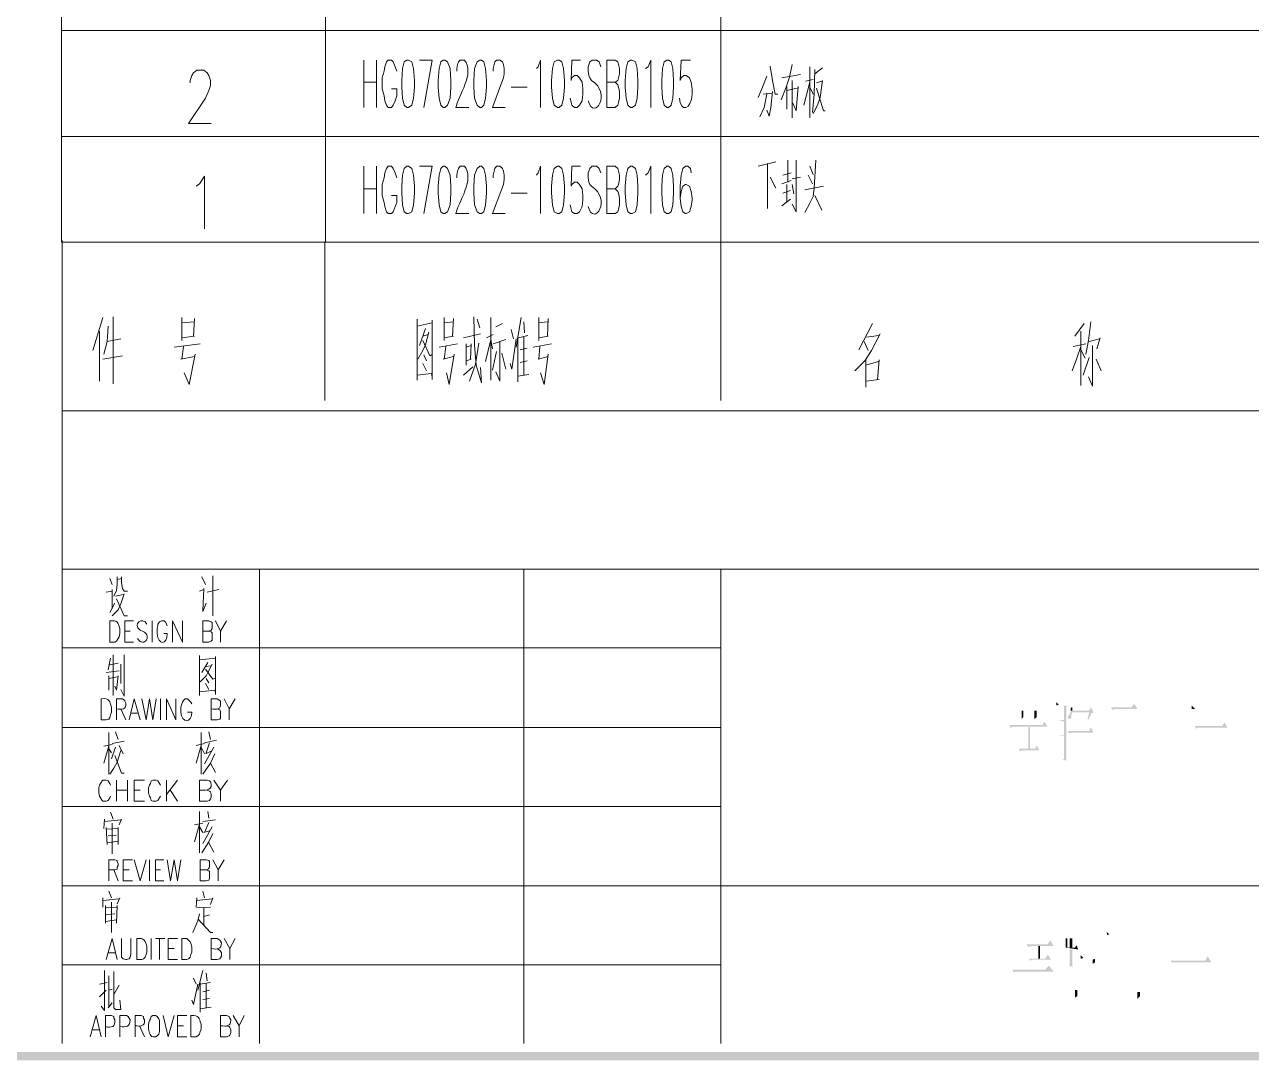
# Model space of a CAD drawing. Header units: millimetres. Extents: x 0 to 1648, y 27 to 2331.
# Drawn here: x 1132.5 to 1393.3, y 27.2 to 247.4 of the extents above; entities that cross this region are included whole.
import ezdxf

# ---------------------------------------------------------------- set-up
doc = ezdxf.new("R2010")
doc.units = ezdxf.units.MM
doc.layers.add('1', color=7, linetype='Continuous')

msp = doc.modelspace()

# ---------------------------------------------------------------- hatches: boundary and pattern name
h = msp.add_hatch(color=0)
h.dxf.hatch_style = 2
h.paths.add_polyline_path([(1351.8, 103.371732), (1351.8, 102.651732), (1352.34, 102.831732)])
h = msp.add_hatch(color=0)
h.dxf.hatch_style = 2
h.paths.add_polyline_path([(1354.32, 102.651732), (1353.42, 102.651732), (1353.42, 99.591732), (1352.34, 99.591732), (1353.42, 99.231732), (1353.42, 96.351732), (1352.34, 96.351732), (1351.8, 96.351732), (1353.42, 96.171732), (1353.42, 91.491732), (1353.42, 91.311732), (1353.24, 91.131732), (1353.06, 91.131732), (1353.96, 90.951732), (1353.96, 102.291732)])
h = msp.add_hatch(color=0)
h.dxf.hatch_style = 2
h.paths.add_polyline_path([(1359.18, 102.291732), (1358.82, 101.571732), (1354.86, 101.571732), (1358.82, 101.211732), (1358.46, 99.771732), (1358.64, 99.591732), (1358.82, 99.951732), (1358.82, 100.131732), (1359.18, 100.671732), (1359.18, 100.851732), (1359.36, 101.031732), (1359.72, 101.211732)])
h = msp.add_hatch(color=0)
h.dxf.hatch_style = 2
h.paths.add_polyline_path([(1355.22, 102.291732), (1355.04, 102.291732), (1354.86, 101.931732), (1354.86, 101.571732), (1355.22, 101.571732)])
h = msp.add_hatch(color=0)
h.dxf.hatch_style = 2
h.paths.add_polyline_path([(1368.36, 103.011732), (1367.82, 102.291732), (1363.5, 102.291732), (1363.68, 101.751732), (1363.86, 101.751732), (1364.04, 101.931732), (1369.08, 101.931732)])
h = msp.add_hatch(color=0)
h.dxf.hatch_style = 2
h.paths.add_polyline_path([(1380.6, 102.651732), (1380.6, 101.931732), (1381.32, 101.931732)])
h = msp.add_hatch(color=0)
h.dxf.hatch_style = 2
h.paths.add_polyline_path([(1349.28, 99.231732), (1348.92, 98.511732), (1341.9, 98.511732), (1342.08, 97.971732), (1342.26, 97.971732), (1342.44, 98.151732), (1342.62, 98.151732), (1350, 98.151732)])
h = msp.add_hatch(color=0)
h.dxf.hatch_style = 2
h.paths.add_polyline_path([(1344.78, 101.571732), (1344.42, 101.571732), (1344.42, 99.771732), (1344.78, 100.131732)])
h = msp.add_hatch(color=0)
h.dxf.hatch_style = 2
h.paths.add_polyline_path([(1347.66, 101.571732), (1347.12, 101.571732), (1347.12, 99.771732), (1347.66, 100.131732)])
h = msp.add_hatch(color=0)
h.dxf.hatch_style = 2
h.paths.add_polyline_path([(1354.86, 101.571732), (1354.86, 101.211732), (1354.68, 101.031732), (1354.68, 100.851732), (1354.5, 100.671732), (1354.32, 100.311732), (1354.32, 100.131732), (1354.32, 99.951732), (1354.5, 99.771732), (1354.68, 99.771732), (1354.86, 99.771732), (1354.86, 99.951732), (1355.04, 99.951732), (1355.04, 100.131732), (1355.04, 100.491732), (1355.04, 100.851732), (1355.22, 101.211732), (1358.82, 101.211732)])
h = msp.add_hatch(color=0)
h.dxf.hatch_style = 2
h.paths.add_polyline_path([(1346.22, 98.151732), (1345.86, 97.971732), (1345.86, 93.471732), (1346.22, 93.471732)])
h = msp.add_hatch(color=0)
h.dxf.hatch_style = 2
h.paths.add_polyline_path([(1359.18, 97.971732), (1358.82, 97.251732), (1354.32, 97.251732), (1354.5, 96.711732), (1354.86, 96.891732), (1359.72, 96.891732)])
h = msp.add_hatch(color=0)
h.dxf.hatch_style = 2
h.paths.add_polyline_path([(1387.62, 99.051732), (1387.08, 98.331732), (1381.32, 98.331732), (1381.5, 97.791732), (1381.68, 97.791732), (1382.04, 97.971732), (1388.16, 97.971732)])
h = msp.add_hatch(color=0)
h.dxf.hatch_style = 2
h.paths.add_polyline_path([(1347.66, 94.191732), (1347.3, 93.471732), (1343.88, 93.471732), (1344.06, 92.931732), (1344.6, 93.111732), (1348.2, 93.111732)])
h = msp.add_hatch(color=0)
h.dxf.hatch_style = 2
h.paths.add_polyline_path([(1350.54, 52.791732), (1350, 51.891732), (1345.5, 51.891732), (1345.86, 51.351732), (1346.4, 51.531732), (1351.26, 51.531732)])
h = msp.add_hatch(color=0)
h.dxf.hatch_style = 2
h.paths.add_polyline_path([(1354.14, 53.151732), (1353.78, 53.151732), (1353.78, 51.171732), (1353.06, 51.171732), (1354.14, 51.171732)])
h = msp.add_hatch(color=0)
h.dxf.hatch_style = 2
h.paths.add_polyline_path([(1354.68, 51.171732), (1355.22, 51.171732), (1355.22, 53.151732), (1354.68, 53.151732)])
h = msp.add_hatch(color=0)
h.dxf.hatch_style = 2
h.paths.add_polyline_path([(1362.42, 54.591732), (1362.6, 54.231732), (1362.6, 53.871732), (1363.14, 54.051732)])
h = msp.add_hatch(color=0)
h.dxf.hatch_style = 2
h.paths.add_polyline_path([(1350, 49.731732), (1349.46, 48.831732), (1346.04, 48.831732), (1346.22, 48.471732), (1346.4, 48.471732), (1346.76, 48.651732), (1350.72, 48.651732)])
h = msp.add_hatch(color=0)
h.dxf.hatch_style = 2
h.paths.add_polyline_path([(1348.02, 48.831732), (1348.38, 48.831732), (1348.38, 51.531732), (1348.02, 51.531732)])
h = msp.add_hatch(color=0)
h.dxf.hatch_style = 2
h.paths.add_polyline_path([(1356.12, 51.711732), (1355.76, 51.171732), (1354.14, 51.171732), (1356.48, 50.811732)])
h = msp.add_hatch(color=0)
h.dxf.hatch_style = 2
h.paths.add_polyline_path([(1355.22, 50.811732), (1354.68, 50.811732), (1354.68, 47.211732), (1355.4, 47.211732), (1355.22, 47.391732), (1355.22, 47.571732), (1355.22, 47.931732)])
h = msp.add_hatch(color=0)
h.dxf.hatch_style = 2
h.paths.add_polyline_path([(1350.18, 47.391732), (1349.46, 46.491732), (1342.44, 46.491732), (1342.8, 45.951732), (1342.98, 45.951732), (1343.16, 46.131732), (1343.34, 46.131732), (1343.52, 46.131732), (1351.26, 46.131732)])
h = msp.add_hatch(color=0)
h.dxf.hatch_style = 2
h.paths.add_polyline_path([(1357.02, 49.551732), (1357.02, 49.191732), (1357.02, 49.011732), (1357.02, 48.831732), (1357.56, 49.011732)])
h = msp.add_hatch(color=0)
h.dxf.hatch_style = 2
h.paths.add_polyline_path([(1360.08, 48.831732), (1359.54, 48.651732), (1359.54, 47.751732), (1360.08, 48.111732), (1360.08, 48.471732)])
h = msp.add_hatch(color=0)
h.dxf.hatch_style = 2
h.paths.add_polyline_path([(1384.02, 49.371732), (1383.48, 48.471732), (1376.1, 48.471732), (1376.46, 47.931732), (1376.64, 48.111732), (1377, 48.111732), (1384.74, 48.111732)])
h = msp.add_hatch(color=0)
h.dxf.hatch_style = 2
h.paths.add_polyline_path([(1356.3, 42.171732), (1355.76, 42.171732), (1355.76, 40.551732), (1356.3, 40.911732), (1356.3, 41.091732), (1356.3, 41.991732)])
h = msp.add_hatch(color=0)
h.dxf.hatch_style = 2
h.paths.add_polyline_path([(1369.62, 41.811732), (1369.08, 41.811732), (1369.08, 40.371732), (1369.62, 40.911732), (1369.62, 41.271732), (1369.62, 41.451732)])
h = msp.add_hatch(color=0)
h.dxf.hatch_style = 2
h.paths.add_polyline_path([(1647.54, 27.231732), (1645.56, 29.031732), (77.94, 27.231732)])
h = msp.add_hatch(color=0)
h.dxf.hatch_style = 2
h.paths.add_polyline_path([(1645.56, 29.031732), (77.94, 27.231732), (79.92, 29.031732)])

# ---------------------------------------------------------------- linework, layer by layer
at = {"layer": '1', "color": 0, "lineweight": 5}
for points in [[(1645.2, 268.431732), (1140.3, 268.431732), (1140.3, 246.111732)], [(1196.46, 268.431732), (1196.46, 246.111732)], [(1280.52, 268.431732), (1280.52, 246.111732)], [(1645.2, 246.111732), (1140.3, 246.111732), (1140.3, 223.611732)], [(1196.46, 246.111732), (1196.46, 223.611732)], [(1280.52, 246.111732), (1280.52, 223.611732)], [(1167.66, 234.951732), (1167.66, 235.491732), (1168.02, 236.571732), (1168.38, 237.111732), (1169.1, 237.651732), (1170.54, 237.651732), (1171.26, 237.111732), (1171.62, 236.571732), (1171.98, 235.491732), (1171.98, 234.411732), (1171.62, 233.331732), (1170.9, 231.711732), (1167.3, 226.311732), (1172.16, 226.311732)], [(1204.56, 239.811732), (1204.56, 229.731732)], [(1207.26, 239.811732), (1207.26, 229.731732)], [(1211.58, 237.471732), (1211.22, 238.371732), (1210.86, 239.451732), (1210.5, 239.811732), (1209.78, 239.811732), (1209.42, 239.451732), (1209.06, 238.371732), (1208.88, 237.471732), (1208.52, 236.031732), (1208.52, 233.691732), (1208.88, 232.251732), (1209.06, 231.171732), (1209.42, 230.271732), (1209.78, 229.731732), (1210.5, 229.731732), (1210.86, 230.271732), (1211.22, 231.171732), (1211.58, 232.251732), (1211.58, 233.691732), (1210.5, 233.691732)], [(1213.74, 239.811732), (1213.2, 239.451732), (1212.84, 238.011732), (1212.66, 235.491732), (1212.66, 234.051732), (1212.84, 231.711732), (1213.2, 230.271732), (1213.74, 229.731732), (1214.1, 229.731732), (1214.82, 230.271732), (1215.18, 231.711732), (1215.36, 234.051732), (1215.36, 235.491732), (1215.18, 238.011732), (1214.82, 239.451732), (1214.1, 239.811732), (1213.74, 239.811732)], [(1217.34, 229.731732), (1219.14, 239.811732), (1216.44, 239.811732)], [(1221.48, 239.811732), (1220.94, 239.451732), (1220.58, 238.011732), (1220.4, 235.491732), (1220.4, 234.051732), (1220.58, 231.711732), (1220.94, 230.271732), (1221.48, 229.731732), (1221.84, 229.731732), (1222.38, 230.271732), (1222.92, 231.711732), (1223.1, 234.051732), (1223.1, 235.491732), (1222.92, 238.011732), (1222.38, 239.451732), (1221.84, 239.811732), (1221.48, 239.811732)], [(1229.22, 239.811732), (1228.68, 239.451732), (1228.14, 238.011732), (1227.96, 235.491732), (1227.96, 234.051732), (1228.14, 231.711732), (1228.68, 230.271732), (1229.22, 229.731732), (1229.58, 229.731732), (1230.12, 230.271732), (1230.48, 231.711732), (1230.66, 234.051732), (1230.66, 235.491732), (1230.48, 238.011732), (1230.12, 239.451732), (1229.58, 239.811732), (1229.22, 239.811732)], [(1232.1, 237.471732), (1232.1, 238.011732), (1232.28, 238.911732), (1232.46, 239.451732), (1232.82, 239.811732), (1233.54, 239.811732), (1234.08, 239.451732), (1234.26, 238.911732), (1234.44, 238.011732), (1234.44, 236.931732), (1234.26, 236.031732), (1233.72, 234.591732), (1231.92, 229.731732), (1234.62, 229.731732)], [(1241.28, 238.011732), (1241.64, 238.371732), (1242.18, 239.811732), (1242.18, 229.731732)], [(1245.78, 239.811732), (1245.06, 239.451732), (1244.7, 238.011732), (1244.52, 235.491732), (1244.52, 234.051732), (1244.7, 231.711732), (1245.06, 230.271732), (1245.78, 229.731732), (1246.14, 229.731732), (1246.68, 230.271732), (1247.04, 231.711732), (1247.22, 234.051732), (1247.22, 235.491732), (1247.04, 238.011732), (1246.68, 239.451732), (1246.14, 239.811732), (1245.78, 239.811732)], [(1250.64, 239.811732), (1248.84, 239.811732), (1248.66, 235.491732), (1248.84, 236.031732), (1249.38, 236.571732), (1249.92, 236.571732), (1250.46, 236.031732), (1251, 235.131732), (1251.18, 233.691732), (1251.18, 232.611732), (1251, 231.171732), (1250.46, 230.271732), (1249.92, 229.731732), (1249.38, 229.731732), (1248.84, 230.271732), (1248.66, 230.811732), (1248.48, 231.711732)], [(1256.22, 229.731732), (1256.22, 239.811732), (1258.02, 239.811732), (1258.56, 239.451732), (1258.74, 238.911732), (1258.92, 238.011732), (1258.92, 236.931732), (1258.74, 236.031732), (1258.56, 235.491732), (1258.02, 235.131732), (1256.22, 235.131732)], [(1261.26, 239.811732), (1260.72, 239.451732), (1260.36, 238.011732), (1260.18, 235.491732), (1260.18, 234.051732), (1260.36, 231.711732), (1260.72, 230.271732), (1261.26, 229.731732), (1261.62, 229.731732), (1262.34, 230.271732), (1262.7, 231.711732), (1262.88, 234.051732), (1262.88, 235.491732), (1262.7, 238.011732), (1262.34, 239.451732), (1261.62, 239.811732), (1261.26, 239.811732)], [(1264.5, 238.011732), (1265.04, 238.371732), (1265.58, 239.811732), (1265.58, 229.731732)], [(1269, 239.811732), (1268.46, 239.451732), (1268.1, 238.011732), (1267.92, 235.491732), (1267.92, 234.051732), (1268.1, 231.711732), (1268.46, 230.271732), (1269, 229.731732), (1269.36, 229.731732), (1269.9, 230.271732), (1270.26, 231.711732), (1270.44, 234.051732), (1270.44, 235.491732), (1270.26, 238.011732), (1269.9, 239.451732), (1269.36, 239.811732), (1269, 239.811732)], [(1290.96, 238.551732), (1291.5, 235.491732)], [(1295.64, 238.911732), (1295.1, 236.211732), (1294.38, 234.051732), (1293.3, 231.351732)], [(1299.42, 238.371732), (1299.42, 227.571732)], [(1300.5, 237.831732), (1300.32, 232.611732), (1299.96, 228.651732)], [(1300.5, 236.931732), (1302.12, 238.191732)], [(1204.56, 235.131732), (1207.26, 235.131732)], [(1258.02, 235.131732), (1258.56, 234.591732), (1258.74, 234.051732), (1258.92, 233.151732), (1258.92, 231.711732), (1258.74, 230.811732), (1258.56, 230.271732), (1258.02, 229.731732), (1256.22, 229.731732)], [(1290.24, 236.391732), (1289.34, 234.051732), (1288.44, 231.891732)], [(1291.5, 235.491732), (1292.04, 232.611732), (1292.58, 232.611732)], [(1293.48, 236.031732), (1297.44, 236.751732)], [(1295.64, 235.491732), (1295.64, 227.571732)], [(1299.42, 235.131732), (1298.16, 230.271732)], [(1300.14, 235.671732), (1298.52, 235.311732)], [(1302.12, 235.491732), (1301.58, 231.891732), (1301.04, 230.271732), (1300.14, 228.471732)], [(1300.86, 234.951732), (1301.94, 235.311732)], [(1235.88, 234.051732), (1239.3, 234.051732)], [(1290.24, 232.611732), (1289.7, 229.731732), (1288.8, 227.751732)], [(1289.52, 232.611732), (1291.5, 232.791732)], [(1291.5, 233.151732), (1291.14, 229.731732)], [(1294.56, 234.231732), (1294.56, 229.371732)], [(1294.56, 233.331732), (1296.72, 233.871732)], [(1296.9, 234.231732), (1296.54, 229.011732), (1295.82, 230.631732)], [(1299.42, 234.051732), (1300.14, 232.611732)], [(1300.86, 233.871732), (1302.3, 229.011732), (1302.66, 229.011732)], [(1291.14, 229.731732), (1290.78, 227.931732), (1290.24, 229.191732)], [(1645.2, 223.611732), (1140.3, 223.611732), (1140.3, 201.111732)], [(1196.46, 223.611732), (1196.46, 201.111732)], [(1280.52, 223.611732), (1280.52, 201.111732)], [(1204.56, 217.311732), (1204.56, 207.231732)], [(1207.26, 217.311732), (1207.26, 207.231732)], [(1211.58, 214.791732), (1211.22, 215.871732), (1210.86, 216.771732), (1210.5, 217.311732), (1209.78, 217.311732), (1209.42, 216.771732), (1209.06, 215.871732), (1208.88, 214.791732), (1208.52, 213.351732), (1208.52, 211.011732), (1208.88, 209.571732), (1209.06, 208.671732), (1209.42, 207.591732), (1209.78, 207.231732), (1210.5, 207.231732), (1210.86, 207.591732), (1211.22, 208.671732), (1211.58, 209.571732), (1211.58, 211.011732), (1210.5, 211.011732)], [(1213.74, 217.311732), (1213.2, 216.771732), (1212.84, 215.331732), (1212.66, 212.991732), (1212.66, 211.551732), (1212.84, 209.031732), (1213.2, 207.591732), (1213.74, 207.231732), (1214.1, 207.231732), (1214.82, 207.591732), (1215.18, 209.031732), (1215.36, 211.551732), (1215.36, 212.991732), (1215.18, 215.331732), (1214.82, 216.771732), (1214.1, 217.311732), (1213.74, 217.311732)], [(1217.34, 207.231732), (1219.14, 217.311732), (1216.44, 217.311732)], [(1221.48, 217.311732), (1220.94, 216.771732), (1220.58, 215.331732), (1220.4, 212.991732), (1220.4, 211.551732), (1220.58, 209.031732), (1220.94, 207.591732), (1221.48, 207.231732), (1221.84, 207.231732), (1222.38, 207.591732), (1222.92, 209.031732), (1223.1, 211.551732), (1223.1, 212.991732), (1222.92, 215.331732), (1222.38, 216.771732), (1221.84, 217.311732), (1221.48, 217.311732)], [(1229.22, 217.311732), (1228.68, 216.771732), (1228.14, 215.331732), (1227.96, 212.991732), (1227.96, 211.551732), (1228.14, 209.031732), (1228.68, 207.591732), (1229.22, 207.231732), (1229.58, 207.231732), (1230.12, 207.591732), (1230.48, 209.031732), (1230.66, 211.551732), (1230.66, 212.991732), (1230.48, 215.331732), (1230.12, 216.771732), (1229.58, 217.311732), (1229.22, 217.311732)], [(1232.1, 214.791732), (1232.1, 215.331732), (1232.28, 216.231732), (1232.46, 216.771732), (1232.82, 217.311732), (1233.54, 217.311732), (1234.08, 216.771732), (1234.26, 216.231732), (1234.44, 215.331732), (1234.44, 214.431732), (1234.26, 213.351732), (1233.72, 211.911732), (1231.92, 207.231732), (1234.62, 207.231732)], [(1241.28, 215.331732), (1241.64, 215.871732), (1242.18, 217.311732), (1242.18, 207.231732)], [(1245.78, 217.311732), (1245.06, 216.771732), (1244.7, 215.331732), (1244.52, 212.991732), (1244.52, 211.551732), (1244.7, 209.031732), (1245.06, 207.591732), (1245.78, 207.231732), (1246.14, 207.231732), (1246.68, 207.591732), (1247.04, 209.031732), (1247.22, 211.551732), (1247.22, 212.991732), (1247.04, 215.331732), (1246.68, 216.771732), (1246.14, 217.311732), (1245.78, 217.311732)], [(1250.64, 217.311732), (1248.84, 217.311732), (1248.66, 212.991732), (1248.84, 213.351732), (1249.38, 213.891732), (1249.92, 213.891732), (1250.46, 213.351732), (1251, 212.451732), (1251.18, 211.011732), (1251.18, 210.111732), (1251, 208.671732), (1250.46, 207.591732), (1249.92, 207.231732), (1249.38, 207.231732), (1248.84, 207.591732), (1248.66, 208.131732), (1248.48, 209.031732)], [(1256.22, 207.231732), (1256.22, 217.311732), (1258.02, 217.311732), (1258.56, 216.771732), (1258.74, 216.231732), (1258.92, 215.331732), (1258.92, 214.431732), (1258.74, 213.351732), (1258.56, 212.991732), (1258.02, 212.451732), (1256.22, 212.451732)], [(1261.26, 217.311732), (1260.72, 216.771732), (1260.36, 215.331732), (1260.18, 212.991732), (1260.18, 211.551732), (1260.36, 209.031732), (1260.72, 207.591732), (1261.26, 207.231732), (1261.62, 207.231732), (1262.34, 207.591732), (1262.7, 209.031732), (1262.88, 211.551732), (1262.88, 212.991732), (1262.7, 215.331732), (1262.34, 216.771732), (1261.62, 217.311732), (1261.26, 217.311732)], [(1264.5, 215.331732), (1265.04, 215.871732), (1265.58, 217.311732), (1265.58, 207.231732)], [(1269, 217.311732), (1268.46, 216.771732), (1268.1, 215.331732), (1267.92, 212.991732), (1267.92, 211.551732), (1268.1, 209.031732), (1268.46, 207.591732), (1269, 207.231732), (1269.36, 207.231732), (1269.9, 207.591732), (1270.26, 209.031732), (1270.44, 211.551732), (1270.44, 212.991732), (1270.26, 215.331732), (1269.9, 216.771732), (1269.36, 217.311732), (1269, 217.311732)], [(1274.22, 215.871732), (1274.04, 216.771732), (1273.5, 217.311732), (1272.96, 217.311732), (1272.42, 216.771732), (1272.06, 215.331732), (1271.88, 212.991732), (1271.88, 210.471732), (1272.06, 208.671732), (1272.42, 207.591732), (1272.96, 207.231732), (1273.14, 207.231732), (1273.86, 207.591732), (1274.22, 208.671732), (1274.4, 210.111732), (1274.4, 210.471732), (1274.22, 211.911732), (1273.86, 212.991732), (1273.14, 213.351732), (1272.96, 213.351732), (1272.42, 212.991732), (1272.06, 211.911732), (1271.88, 210.471732)], [(1288.44, 217.311732), (1292.22, 218.211732)], [(1290.42, 217.851732), (1290.42, 208.311732)], [(1294.74, 218.571732), (1294.74, 213.891732)], [(1295.64, 209.211732), (1296.54, 207.591732), (1296.54, 218.571732)], [(1300.68, 218.571732), (1300.32, 212.631732), (1300.14, 210.831732), (1299.42, 209.391732), (1298.34, 207.411732)], [(1299.42, 217.311732), (1300.14, 215.511732)], [(1168.92, 212.991732), (1169.64, 213.531732), (1170.72, 215.151732), (1170.72, 203.991732)], [(1290.96, 214.971732), (1292.22, 212.631732)], [(1293.48, 213.531732), (1295.46, 214.251732)], [(1295.46, 215.871732), (1293.66, 215.331732)], [(1297.44, 214.971732), (1295.64, 214.611732)], [(1299.96, 213.531732), (1299.06, 215.331732)], [(1204.56, 212.451732), (1207.26, 212.451732)], [(1235.88, 211.551732), (1239.3, 211.551732)], [(1258.02, 212.451732), (1258.56, 211.911732), (1258.74, 211.551732), (1258.92, 210.471732), (1258.92, 209.031732), (1258.74, 208.131732), (1258.56, 207.591732), (1258.02, 207.231732), (1256.22, 207.231732)], [(1295.28, 212.091732), (1293.66, 211.551732)], [(1294.56, 209.751732), (1294.56, 213.351732)], [(1295.64, 213.351732), (1296, 211.371732)], [(1298.34, 212.271732), (1302.3, 212.991732)], [(1293.48, 208.851732), (1295.28, 210.291732)], [(1300.5, 211.011732), (1301.94, 207.951732)], [(1140.3, 201.111732), (1645.2, 201.111732)], [(1140.48, 201.471732), (1140.48, 165.291732)], [(1196.28, 167.451732), (1196.28, 201.111732)], [(1280.52, 167.451732), (1280.52, 201.111732)], [(1151.28, 185.271732), (1151.28, 171.051732)], [(1227.96, 185.271732), (1228.14, 179.151732), (1228.5, 175.011732), (1229.58, 171.231732), (1229.4, 174.471732)], [(1149.12, 185.091732), (1146.96, 178.071732)], [(1150.2, 183.291732), (1150.02, 180.051732), (1149.3, 177.351732)], [(1165.86, 185.091732), (1165.86, 180.231732)], [(1165.86, 184.011732), (1168.56, 184.191732)], [(1168.56, 184.911732), (1168.38, 181.131732)], [(1215.9, 184.731732), (1215.9, 171.771732)], [(1215.9, 184.551732), (1215.9, 172.311732)], [(1219.14, 184.011732), (1215.9, 183.291732)], [(1217.7, 182.751732), (1216.44, 179.151732)], [(1219.14, 184.551732), (1219.14, 172.491732), (1219.14, 171.951732)], [(1221.66, 185.091732), (1221.66, 180.231732)], [(1221.66, 184.011732), (1223.64, 184.191732)], [(1223.64, 184.911732), (1223.46, 181.131732)], [(1228.68, 184.731732), (1229.22, 182.931732)], [(1231.56, 185.091732), (1231.56, 171.771732)], [(1232.64, 183.111732), (1234.08, 183.831732)], [(1238.04, 185.091732), (1236.96, 178.791732)], [(1238.58, 184.191732), (1238.76, 181.851732)], [(1241.82, 185.091732), (1241.82, 180.231732)], [(1241.82, 184.011732), (1243.62, 184.191732)], [(1243.8, 184.911732), (1243.62, 181.131732)], [(1312.74, 183.831732), (1309.86, 178.251732)], [(1357.74, 183.831732), (1355.76, 181.131732)], [(1359.18, 184.191732), (1358.64, 180.231732), (1358.1, 177.351732)], [(1148.4, 182.211732), (1148.4, 171.591732)], [(1150.02, 180.051732), (1152.9, 180.591732)], [(1168.56, 181.131732), (1165.86, 180.771732)], [(1217.16, 178.071732), (1217.7, 179.331732), (1218.42, 182.031732)], [(1217.16, 181.131732), (1218.24, 181.491732)], [(1217.16, 180.231732), (1218.6, 176.991732), (1218.96, 177.171732)], [(1223.64, 181.131732), (1221.66, 180.771732)], [(1225.8, 180.771732), (1229.4, 181.671732)], [(1231.92, 178.431732), (1231.56, 180.411732), (1230.48, 175.731732)], [(1232.1, 181.491732), (1230.66, 180.771732)], [(1232.1, 179.511732), (1234.8, 180.411732)], [(1233.54, 171.771732), (1233.54, 180.051732)], [(1235.7, 175.371732), (1236.06, 174.111732), (1236.96, 180.591732)], [(1236.42, 180.591732), (1235.88, 182.571732)], [(1237.32, 181.131732), (1237.32, 171.411732)], [(1237.5, 180.771732), (1239.48, 181.311732)], [(1238.58, 180.951732), (1238.58, 172.851732)], [(1243.8, 181.131732), (1241.82, 180.771732)], [(1310.94, 180.051732), (1311.84, 178.071732)], [(1314.36, 181.671732), (1312.56, 178.071732), (1311.12, 175.911732)], [(1311.48, 180.951732), (1314, 181.311732)], [(1357.02, 182.211732), (1357.02, 170.691732)], [(1358.82, 180.051732), (1360.98, 180.591732)], [(1361.16, 180.771732), (1360.44, 178.431732)], [(1164.24, 178.791732), (1169.82, 179.511732)], [(1166.22, 178.971732), (1165.86, 176.271732)], [(1216.08, 176.271732), (1217.16, 178.071732)], [(1220.58, 178.791732), (1224.54, 179.511732)], [(1222.02, 178.971732), (1221.66, 176.271732)], [(1226.34, 179.511732), (1226.34, 175.011732)], [(1226.34, 178.791732), (1227.42, 179.151732)], [(1229.04, 179.691732), (1228.32, 175.191732), (1227.06, 171.591732)], [(1227.42, 179.511732), (1227.24, 176.271732)], [(1232.82, 177.891732), (1231.92, 173.931732)], [(1233.9, 177.531732), (1234.8, 174.111732)], [(1237.86, 178.251732), (1239.3, 178.611732)], [(1240.56, 178.791732), (1244.52, 179.511732)], [(1242, 178.971732), (1241.82, 176.271732)], [(1357.02, 178.971732), (1356.12, 176.271732), (1355.22, 173.751732)], [(1355.4, 178.971732), (1358.1, 179.511732)], [(1357.02, 178.251732), (1357.92, 176.451732)], [(1359.54, 179.151732), (1359.54, 170.511732), (1358.64, 172.491732)], [(1149.12, 176.271732), (1153.26, 176.991732)], [(1168.56, 176.811732), (1165.68, 176.271732)], [(1168.74, 177.351732), (1167.48, 170.871732), (1166.4, 173.391732)], [(1217.16, 175.371732), (1217.88, 173.751732)], [(1217.34, 177.171732), (1217.88, 175.911732)], [(1223.64, 176.811732), (1221.48, 176.271732)], [(1223.82, 177.351732), (1222.74, 170.871732), (1222.2, 173.391732)], [(1227.42, 176.271732), (1226.34, 175.911732)], [(1237.86, 175.551732), (1239.3, 175.911732)], [(1243.8, 176.811732), (1241.64, 176.271732)], [(1243.8, 177.351732), (1242.9, 170.871732), (1242.18, 173.391732)], [(1311.12, 175.911732), (1308.96, 173.751732)], [(1311.3, 176.091732), (1311.3, 170.331732)], [(1311.3, 175.011732), (1314, 175.731732)], [(1313.82, 171.951732), (1314.18, 176.091732)], [(1358.82, 176.631732), (1357.56, 172.851732)], [(1360.26, 176.271732), (1361.34, 173.751732)], [(1215.9, 172.851732), (1218.96, 173.211732)], [(1219.14, 172.491732), (1218.96, 173.211732)], [(1225.8, 172.851732), (1227.78, 174.651732)], [(1233.54, 171.591732), (1232.64, 173.571732)], [(1237.32, 172.671732), (1239.66, 173.031732)], [(1311.3, 171.591732), (1314.18, 171.951732)], [(1140.48, 165.291732), (1645.2, 165.291732)], [(1140.48, 30.831732), (1140.48, 165.291732)], [(1140.48, 131.631732), (1645.2, 131.631732)], [(1182.42, 30.831732), (1182.42, 131.631732)], [(1238.58, 30.831732), (1238.58, 131.631732)], [(1280.52, 30.831732), (1280.52, 131.631732)], [(1150.56, 129.651732), (1151.1, 128.391732)], [(1152.18, 128.391732), (1152, 127.131732), (1151.46, 125.871732)], [(1152.18, 130.011732), (1152.18, 128.211732)], [(1152.18, 129.471732), (1153.08, 129.651732)], [(1153.08, 130.011732), (1153.08, 128.751732), (1153.26, 127.491732), (1153.62, 126.951732), (1154.34, 126.951732)], [(1170.18, 130.011732), (1170.9, 128.391732)], [(1172.52, 121.731732), (1172.52, 130.191732)], [(1151.1, 126.951732), (1149.84, 126.771732)], [(1151.1, 123.171732), (1151.1, 127.311732)], [(1151.82, 125.871732), (1153.44, 126.231732)], [(1152, 125.331732), (1153.62, 121.731732), (1154.34, 121.731732)], [(1153.62, 126.411732), (1152.9, 124.251732)], [(1169.64, 126.951732), (1170.54, 127.311732)], [(1170.54, 127.491732), (1170.36, 122.811732)], [(1171.26, 126.771732), (1173.78, 127.311732)], [(1151.64, 124.431732), (1150.56, 122.451732)], [(1151.1, 121.731732), (1152.36, 122.991732), (1152.9, 124.251732)], [(1170.36, 122.631732), (1171.08, 124.431732)], [(1153.8, 116.151732), (1153.8, 120.651732), (1155.6, 120.651732)], [(1159.56, 120.651732), (1159.56, 116.151732)], [(1163.88, 116.151732), (1163.88, 120.651732), (1166.04, 116.151732), (1166.04, 120.651732)], [(1170.36, 116.151732), (1170.36, 120.651732), (1171.62, 120.651732), (1172.16, 120.471732), (1172.34, 120.291732), (1172.34, 119.751732), (1172.34, 119.391732), (1172.34, 119.031732), (1172.16, 118.671732), (1171.62, 118.491732), (1170.36, 118.491732)], [(1173.06, 120.651732), (1174.14, 118.491732), (1174.14, 116.151732)], [(1175.4, 120.651732), (1174.14, 118.491732)], [(1153.8, 118.491732), (1154.88, 118.491732)], [(1171.62, 118.491732), (1172.16, 118.311732), (1172.34, 118.131732), (1172.34, 117.591732), (1172.34, 117.051732), (1172.34, 116.511732), (1172.16, 116.331732), (1171.62, 116.151732), (1170.36, 116.151732)], [(1140.48, 114.891732), (1280.52, 114.891732)], [(1153.8, 116.151732), (1155.6, 116.151732)], [(1150.74, 112.731732), (1150.2, 110.211732)], [(1151.28, 113.451732), (1151.28, 104.811732)], [(1153.62, 113.451732), (1153.62, 105.531732), (1153.62, 104.631732), (1152.9, 106.071732)], [(1169.64, 113.271732), (1169.64, 104.811732)], [(1169.64, 113.091732), (1169.64, 105.351732)], [(1173.06, 112.731732), (1169.64, 112.371732)], [(1173.06, 113.091732), (1173.06, 105.351732), (1173.06, 104.991732)], [(1149.84, 109.671732), (1152.54, 110.031732)], [(1150.56, 111.291732), (1152.36, 111.651732)], [(1152.9, 111.471732), (1152.9, 107.331732)], [(1171.44, 111.831732), (1170.18, 109.671732)], [(1170.9, 110.391732), (1172.52, 108.231732), (1172.88, 108.411732)], [(1171.08, 108.951732), (1171.44, 109.671732), (1172.34, 111.471732)], [(1171.08, 110.931732), (1171.98, 111.111732)], [(1150.38, 108.951732), (1150.38, 105.891732)], [(1150.38, 108.411732), (1152.18, 108.771732)], [(1152.36, 108.951732), (1152, 105.891732)], [(1169.82, 107.691732), (1171.08, 108.951732)], [(1170.9, 107.331732), (1171.62, 106.071732)], [(1171.08, 108.411732), (1171.62, 107.511732)], [(1152, 105.891732), (1151.64, 106.791732)], [(1169.64, 105.531732), (1172.88, 105.891732)], [(1173.06, 105.351732), (1172.88, 105.891732)], [(1152.9, 101.931732), (1153.98, 99.591732)], [(1154.7, 99.591732), (1155.78, 104.091732), (1157.04, 99.591732)], [(1157.4, 104.091732), (1158.3, 99.591732), (1159.02, 104.091732), (1159.74, 99.591732), (1160.46, 104.091732)], [(1161.36, 104.091732), (1161.36, 99.591732)], [(1162.62, 99.591732), (1162.62, 104.091732), (1164.6, 99.591732), (1164.6, 104.091732)], [(1173.42, 101.931732), (1173.96, 101.751732), (1174.14, 101.391732), (1174.14, 101.031732), (1174.14, 100.311732), (1174.14, 99.951732), (1173.96, 99.771732), (1173.42, 99.591732), (1172.16, 99.591732)], [(1174.86, 104.091732), (1175.94, 101.931732), (1175.94, 99.591732)], [(1177.2, 104.091732), (1175.94, 101.931732)], [(1155.06, 101.031732), (1156.5, 101.031732)], [(1140.48, 97.971732), (1280.52, 97.971732)], [(1150.38, 96.891732), (1150.38, 88.071732)], [(1151.82, 97.071732), (1152.36, 95.451732)], [(1170, 96.891732), (1170, 88.071732)], [(1171.62, 97.071732), (1171.98, 95.451732)], [(1149.3, 94.011732), (1151.1, 94.371732)], [(1150.38, 94.011732), (1149.3, 90.411732)], [(1151.1, 94.551732), (1153.62, 95.091732)], [(1152.54, 94.191732), (1153.44, 92.391732)], [(1168.92, 94.191732), (1170.72, 94.551732)], [(1170, 94.191732), (1168.92, 90.411732)], [(1170.72, 94.731732), (1173.24, 95.271732)], [(1171.8, 94.731732), (1171.08, 92.571732)], [(1150.38, 93.471732), (1150.92, 92.571732)], [(1152.9, 93.111732), (1152.18, 90.591732), (1151.46, 89.331732), (1150.56, 88.071732)], [(1151.82, 93.831732), (1150.92, 91.311732)], [(1151.64, 92.031732), (1153.08, 88.251732), (1153.62, 88.251732)], [(1170, 93.831732), (1170.72, 92.391732)], [(1172.88, 92.391732), (1171.98, 90.411732), (1170.36, 88.071732)], [(1172.7, 93.831732), (1170.72, 90.231732)], [(1170.9, 92.391732), (1172.16, 92.931732)], [(1171.98, 90.411732), (1173.06, 88.431732)], [(1150.74, 85.731732), (1150.56, 86.091732), (1150.2, 86.631732), (1149.84, 86.811732), (1149.12, 86.811732), (1148.94, 86.631732), (1148.58, 86.091732), (1148.4, 85.731732), (1148.22, 85.191732), (1148.22, 84.111732), (1148.4, 83.391732), (1148.58, 83.031732), (1148.94, 82.491732), (1149.12, 82.311732), (1149.84, 82.311732), (1150.2, 82.491732), (1150.56, 83.031732), (1150.74, 83.391732)], [(1152, 86.811732), (1152, 82.311732)], [(1154.34, 86.811732), (1154.34, 82.311732)], [(1155.78, 82.311732), (1155.78, 86.811732), (1157.94, 86.811732)], [(1161.36, 85.731732), (1161.18, 86.091732), (1160.82, 86.631732), (1160.46, 86.811732), (1159.74, 86.811732), (1159.38, 86.631732), (1159.2, 86.091732), (1159.02, 85.731732), (1158.84, 85.191732), (1158.84, 84.111732), (1159.02, 83.391732), (1159.2, 83.031732), (1159.38, 82.491732), (1159.74, 82.311732), (1160.46, 82.311732), (1160.82, 82.491732), (1161.18, 83.031732), (1161.36, 83.391732)], [(1162.62, 86.811732), (1162.62, 82.311732)], [(1164.96, 86.811732), (1162.62, 83.751732)], [(1172.7, 86.811732), (1174.14, 84.651732), (1174.14, 82.311732)], [(1175.58, 86.811732), (1174.14, 84.651732)], [(1152, 84.651732), (1154.34, 84.651732)], [(1155.78, 84.651732), (1157.04, 84.651732)], [(1163.34, 84.831732), (1164.96, 82.311732)], [(1171.26, 84.651732), (1171.8, 84.471732), (1171.98, 84.291732), (1172.16, 83.751732), (1172.16, 83.211732), (1171.98, 82.851732), (1171.8, 82.491732), (1171.26, 82.311732), (1169.64, 82.311732)], [(1140.48, 81.231732), (1280.52, 81.231732)], [(1155.78, 82.311732), (1157.94, 82.311732)], [(1149.48, 78.531732), (1149.3, 76.551732)], [(1149.48, 77.991732), (1152.9, 78.351732)], [(1150.74, 79.971732), (1151.28, 78.531732)], [(1153.08, 78.531732), (1152.54, 77.271732)], [(1169.64, 80.151732), (1169.64, 71.331732)], [(1170.36, 77.991732), (1173.06, 78.351732)], [(1171.44, 80.151732), (1171.62, 78.711732)], [(1149.84, 76.731732), (1150.02, 73.131732)], [(1149.84, 76.371732), (1152.36, 76.551732)], [(1151.1, 77.631732), (1151.1, 71.151732)], [(1152.36, 76.731732), (1152.36, 73.131732)], [(1168.56, 77.271732), (1170.36, 77.631732)], [(1169.64, 77.451732), (1168.56, 73.671732)], [(1169.64, 76.911732), (1170.36, 75.651732)], [(1172.34, 76.911732), (1170.36, 73.311732)], [(1170.54, 75.651732), (1171.8, 76.011732)], [(1171.62, 77.811732), (1170.72, 75.651732)], [(1150.02, 73.491732), (1152.36, 73.851732)], [(1150.2, 74.931732), (1152, 75.111732)], [(1172.52, 75.471732), (1171.62, 73.671732), (1170.18, 71.331732)], [(1171.62, 73.491732), (1172.7, 71.511732)], [(1150.38, 65.391732), (1150.38, 69.891732), (1151.64, 69.891732), (1152.18, 69.711732), (1152.18, 69.531732), (1152.36, 68.991732), (1152.36, 68.631732), (1152.18, 68.271732), (1152.18, 67.911732), (1151.64, 67.731732), (1150.38, 67.731732)], [(1153.44, 65.391732), (1153.44, 69.891732), (1155.42, 69.891732)], [(1155.78, 69.891732), (1157.04, 65.391732), (1158.3, 69.891732)], [(1159.02, 69.891732), (1159.02, 65.391732)], [(1160.28, 65.391732), (1160.28, 69.891732), (1162.08, 69.891732)], [(1162.8, 69.891732), (1163.52, 65.391732), (1164.24, 69.891732), (1164.96, 65.391732), (1165.68, 69.891732)], [(1172.52, 69.891732), (1173.6, 67.731732), (1173.6, 65.391732)], [(1174.86, 69.891732), (1173.6, 67.731732)], [(1151.46, 67.731732), (1152.36, 65.391732)], [(1153.44, 67.731732), (1154.7, 67.731732)], [(1153.44, 65.391732), (1155.42, 65.391732)], [(1160.28, 67.731732), (1161.36, 67.731732)], [(1160.28, 65.391732), (1162.08, 65.391732)], [(1171.08, 67.731732), (1171.62, 67.551732), (1171.8, 67.371732), (1171.8, 66.831732), (1171.8, 66.291732), (1171.8, 65.931732), (1171.62, 65.571732), (1171.08, 65.391732), (1169.82, 65.391732)], [(1140.48, 64.311732), (1280.52, 64.311732)], [(1150.38, 63.231732), (1150.92, 61.791732)], [(1170.36, 63.231732), (1170.72, 61.791732)], [(1280.52, 64.311732), (1645.2, 64.311732)], [(1149.12, 61.791732), (1149.12, 59.811732)], [(1149.12, 61.251732), (1152.54, 61.611732)], [(1149.66, 60.171732), (1149.66, 56.391732)], [(1150.92, 60.891732), (1150.92, 54.411732)], [(1152.18, 60.171732), (1152, 56.391732)], [(1152.72, 61.791732), (1152.18, 60.531732)], [(1169.1, 61.791732), (1168.92, 59.811732)], [(1169.1, 61.251732), (1172.34, 61.611732)], [(1172.52, 61.791732), (1171.98, 60.351732)], [(1149.66, 59.631732), (1152, 59.811732)], [(1149.84, 58.191732), (1151.64, 58.371732)], [(1169.64, 58.371732), (1169.28, 56.931732), (1168.2, 54.411732)], [(1169.1, 59.631732), (1171.98, 59.811732)], [(1170.54, 59.631732), (1170.54, 55.851732)], [(1170.54, 57.831732), (1171.8, 58.191732)], [(1149.66, 56.751732), (1152, 57.111732)], [(1169.28, 57.291732), (1171.98, 54.411732), (1172.52, 54.411732)], [(1149.84, 48.651732), (1151.1, 53.151732), (1152.18, 48.651732)], [(1153.08, 53.151732), (1153.08, 49.911732), (1153.08, 49.191732), (1153.44, 48.831732), (1153.98, 48.651732), (1154.16, 48.651732), (1154.7, 48.831732), (1154.88, 49.191732), (1155.06, 49.911732), (1155.06, 53.151732)], [(1159.38, 53.151732), (1159.38, 48.651732)], [(1160.28, 53.151732), (1162.26, 53.151732)], [(1161.18, 53.151732), (1161.18, 48.651732)], [(1162.98, 48.651732), (1162.98, 53.151732), (1164.96, 53.151732)], [(1165.86, 48.651732), (1165.86, 53.151732), (1166.94, 53.151732), (1167.3, 52.791732), (1167.66, 52.431732), (1167.84, 52.071732), (1168.02, 51.351732), (1168.02, 50.271732), (1167.84, 49.731732), (1167.66, 49.191732), (1167.3, 48.831732), (1166.94, 48.651732), (1165.86, 48.651732)], [(1174.86, 53.151732), (1176.12, 50.991732), (1176.12, 48.651732)], [(1177.2, 53.151732), (1176.12, 50.991732)], [(1150.38, 50.091732), (1151.82, 50.091732)], [(1162.98, 50.991732), (1164.24, 50.991732)], [(1173.42, 50.991732), (1173.96, 50.631732), (1174.14, 50.451732), (1174.32, 50.091732), (1174.32, 49.371732), (1174.14, 49.011732), (1173.96, 48.831732), (1173.42, 48.651732), (1172.16, 48.651732)], [(1140.48, 47.571732), (1280.52, 47.571732)], [(1162.98, 48.651732), (1164.96, 48.651732)], [(1149.48, 46.311732), (1149.48, 37.851732), (1148.76, 38.751732)], [(1150.38, 45.231732), (1150.38, 38.751732)], [(1151.46, 46.131732), (1151.46, 38.391732), (1151.82, 38.031732), (1152.9, 38.031732), (1152.72, 40.011732)], [(1168.92, 43.431732), (1168.38, 44.691732)], [(1170.36, 46.311732), (1169.28, 42.171732)], [(1171.08, 45.771732), (1171.26, 44.151732)], [(1148.4, 43.431732), (1150.02, 43.791732)], [(1148.4, 40.731732), (1149.84, 42.171732)], [(1150.38, 42.171732), (1151.1, 42.351732)], [(1152.54, 43.251732), (1151.46, 41.271732)], [(1168.02, 40.011732), (1168.38, 39.111732), (1169.28, 43.431732)], [(1169.82, 43.431732), (1171.98, 43.791732)], [(1169.82, 43.791732), (1169.82, 37.491732)], [(1170.36, 41.811732), (1171.8, 42.171732)], [(1171.08, 43.611732), (1171.08, 38.391732)], [(1150.2, 38.391732), (1151.1, 39.471732)], [(1170.36, 40.191732), (1171.8, 40.371732)], [(1146.42, 32.271732), (1147.68, 36.771732), (1148.76, 32.271732)], [(1161.9, 36.771732), (1162.98, 32.271732), (1164.24, 36.771732)], [(1164.96, 32.271732), (1164.96, 36.771732), (1166.94, 36.771732)], [(1169.82, 38.211732), (1172.16, 38.571732)], [(1176.84, 36.771732), (1178.1, 34.611732), (1178.1, 32.271732)], [(1179.18, 36.771732), (1178.1, 34.611732)], [(1156.86, 34.611732), (1157.94, 32.271732)], [(1164.96, 34.611732), (1166.22, 34.611732)], [(1175.4, 34.611732), (1175.94, 34.431732), (1176.12, 34.251732), (1176.3, 33.711732), (1176.3, 33.171732), (1176.12, 32.631732), (1175.94, 32.451732), (1175.4, 32.271732), (1174.14, 32.271732)], [(1146.96, 33.711732), (1148.4, 33.711732)], [(1164.96, 32.271732), (1166.94, 32.271732)]]:
    msp.add_lwpolyline(points, dxfattribs=at)
for points, knots in [([(1224.36, 237.471732), (1224.36, 237.471732), (1224.36, 238.011732), (1224.36, 238.011732), (1224.36, 238.011732), (1224.54, 238.911732), (1224.54, 238.911732), (1224.54, 238.911732), (1224.72, 239.451732), (1224.72, 239.451732), (1224.72, 239.451732), (1225.08, 239.811732), (1225.08, 239.811732), (1225.08, 239.811732), (1225.98, 239.811732), (1225.98, 239.811732), (1228.32, 237.291732), (1224.54, 231.891732), (1224.18, 229.731732), (1224.18, 229.731732), (1226.88, 229.731732), (1226.88, 229.731732)], [0, 0, 0, 0, 1, 1, 1, 2, 2, 2, 3, 3, 3, 4, 4, 4, 5, 5, 5, 6, 6, 6, 7, 7, 7, 7]), ([(1254.96, 238.371732), (1254.96, 238.371732), (1254.6, 239.451732), (1254.6, 239.451732), (1254.6, 239.451732), (1254.06, 239.811732), (1254.06, 239.811732), (1254.06, 239.811732), (1253.16, 239.811732), (1253.16, 239.811732), (1253.16, 239.811732), (1252.62, 239.451732), (1252.62, 239.451732), (1252.62, 239.451732), (1252.26, 238.371732), (1252.26, 238.371732), (1252.26, 238.371732), (1252.26, 237.471732), (1252.26, 237.471732), (1252.26, 237.471732), (1252.44, 236.571732), (1252.44, 236.571732), (1252.44, 236.571732), (1252.62, 236.031732), (1252.62, 236.031732), (1252.62, 236.031732), (1252.98, 235.491732), (1252.98, 235.491732), (1257.3, 232.971732), (1253.7, 226.671732), (1252.26, 231.171732)], [0, 0, 0, 0, 1, 1, 1, 2, 2, 2, 3, 3, 3, 4, 4, 4, 5, 5, 5, 6, 6, 6, 7, 7, 7, 8, 8, 8, 9, 9, 9, 10, 10, 10, 10]), ([(1274.04, 239.811732), (1274.04, 239.811732), (1272.06, 239.811732), (1272.06, 239.811732), (1272.06, 239.811732), (1271.88, 235.491732), (1271.88, 235.491732), (1271.88, 235.491732), (1272.06, 236.031732), (1272.06, 236.031732), (1272.06, 236.031732), (1272.6, 236.571732), (1272.6, 236.571732), (1272.6, 236.571732), (1273.14, 236.571732), (1273.14, 236.571732), (1273.14, 236.571732), (1273.86, 236.031732), (1273.86, 236.031732), (1273.86, 236.031732), (1274.22, 235.131732), (1274.22, 235.131732), (1274.22, 235.131732), (1274.4, 233.691732), (1274.4, 233.691732), (1274.4, 233.691732), (1274.4, 232.611732), (1274.4, 232.611732), (1274.22, 229.191732), (1271.88, 228.651732), (1271.7, 231.711732)], [0, 0, 0, 0, 1, 1, 1, 2, 2, 2, 3, 3, 3, 4, 4, 4, 5, 5, 5, 6, 6, 6, 7, 7, 7, 8, 8, 8, 9, 9, 9, 10, 10, 10, 10]), ([(1224.36, 214.791732), (1224.36, 214.791732), (1224.36, 215.331732), (1224.36, 215.331732), (1224.36, 215.331732), (1224.54, 216.231732), (1224.54, 216.231732), (1224.54, 216.231732), (1224.72, 216.771732), (1224.72, 216.771732), (1224.72, 216.771732), (1225.08, 217.311732), (1225.08, 217.311732), (1225.08, 217.311732), (1225.98, 217.311732), (1225.98, 217.311732), (1228.32, 214.791732), (1224.54, 209.211732), (1224.18, 207.231732), (1224.18, 207.231732), (1226.88, 207.231732), (1226.88, 207.231732)], [0, 0, 0, 0, 1, 1, 1, 2, 2, 2, 3, 3, 3, 4, 4, 4, 5, 5, 5, 6, 6, 6, 7, 7, 7, 7]), ([(1254.96, 215.871732), (1254.96, 215.871732), (1254.6, 216.771732), (1254.6, 216.771732), (1254.6, 216.771732), (1254.06, 217.311732), (1254.06, 217.311732), (1254.06, 217.311732), (1253.16, 217.311732), (1253.16, 217.311732), (1253.16, 217.311732), (1252.62, 216.771732), (1252.62, 216.771732), (1252.62, 216.771732), (1252.26, 215.871732), (1252.26, 215.871732), (1252.26, 215.871732), (1252.26, 214.791732), (1252.26, 214.791732), (1252.26, 214.791732), (1252.44, 213.891732), (1252.44, 213.891732), (1252.44, 213.891732), (1252.62, 213.351732), (1252.62, 213.351732), (1252.62, 213.351732), (1252.98, 212.991732), (1252.98, 212.991732), (1257.3, 210.471732), (1253.7, 204.171732), (1252.26, 208.671732)], [0, 0, 0, 0, 1, 1, 1, 2, 2, 2, 3, 3, 3, 4, 4, 4, 5, 5, 5, 6, 6, 6, 7, 7, 7, 8, 8, 8, 9, 9, 9, 10, 10, 10, 10]), ([(1150.56, 116.151732), (1150.56, 116.151732), (1150.56, 120.651732), (1150.56, 120.651732), (1152.18, 120.831732), (1152.36, 120.291732), (1152.72, 119.031732), (1152.72, 119.031732), (1152.72, 117.951732), (1152.72, 117.951732), (1152.72, 117.951732), (1152.54, 117.231732), (1152.54, 117.231732), (1152.54, 117.231732), (1152.36, 116.871732), (1152.36, 116.871732), (1152.36, 116.871732), (1152, 116.331732), (1152, 116.331732), (1152, 116.331732), (1151.64, 116.151732), (1151.64, 116.151732), (1151.64, 116.151732), (1150.56, 116.151732), (1150.56, 116.151732)], [0, 0, 0, 0, 1, 1, 1, 2, 2, 2, 3, 3, 3, 4, 4, 4, 5, 5, 5, 6, 6, 6, 7, 7, 7, 8, 8, 8, 8]), ([(1158.48, 119.931732), (1157.58, 121.731732), (1155.24, 119.931732), (1157.04, 118.671732), (1160.1, 117.771732), (1157.76, 114.711732), (1156.5, 116.871732)], [0, 0, 0, 0, 1, 1, 1, 2, 2, 2, 2]), ([(1162.8, 119.571732), (1162.8, 119.571732), (1162.62, 119.931732), (1162.62, 119.931732), (1162.62, 119.931732), (1162.44, 120.471732), (1162.44, 120.471732), (1162.44, 120.471732), (1162.08, 120.651732), (1162.08, 120.651732), (1162.08, 120.651732), (1161.54, 120.651732), (1161.54, 120.651732), (1161.54, 120.651732), (1161.18, 120.471732), (1161.18, 120.471732), (1161.18, 120.471732), (1160.82, 119.931732), (1160.82, 119.931732), (1160.82, 119.931732), (1160.82, 119.571732), (1160.82, 119.571732), (1160.82, 119.571732), (1160.64, 119.031732), (1160.64, 119.031732), (1160.64, 119.031732), (1160.64, 117.951732), (1160.64, 117.951732), (1160.82, 115.431732), (1162.8, 115.431732), (1162.8, 117.951732), (1162.8, 117.951732), (1162.08, 117.951732), (1162.08, 117.951732)], [0, 0, 0, 0, 1, 1, 1, 2, 2, 2, 3, 3, 3, 4, 4, 4, 5, 5, 5, 6, 6, 6, 7, 7, 7, 8, 8, 8, 9, 9, 9, 10, 10, 10, 11, 11, 11, 11]), ([(1148.76, 99.591732), (1148.76, 99.591732), (1148.76, 104.091732), (1148.76, 104.091732), (1150.56, 104.271732), (1150.56, 103.551732), (1150.92, 102.291732), (1150.92, 102.291732), (1150.92, 101.211732), (1150.92, 101.211732), (1150.92, 101.211732), (1150.74, 100.671732), (1150.74, 100.671732), (1150.74, 100.671732), (1150.56, 100.131732), (1150.56, 100.131732), (1150.56, 100.131732), (1150.38, 99.771732), (1150.38, 99.771732), (1150.38, 99.771732), (1149.84, 99.591732), (1149.84, 99.591732), (1149.84, 99.591732), (1148.76, 99.591732), (1148.76, 99.591732)], [0, 0, 0, 0, 1, 1, 1, 2, 2, 2, 3, 3, 3, 4, 4, 4, 5, 5, 5, 6, 6, 6, 7, 7, 7, 8, 8, 8, 8]), ([(1152, 99.591732), (1152, 99.591732), (1152, 104.091732), (1152, 104.091732), (1152, 104.091732), (1153.26, 104.091732), (1153.26, 104.091732), (1153.26, 104.091732), (1153.8, 103.731732), (1153.8, 103.731732), (1153.8, 103.731732), (1153.8, 103.551732), (1153.8, 103.551732), (1153.8, 103.551732), (1153.98, 103.191732), (1153.98, 103.191732), (1154.16, 101.751732), (1153.08, 101.751732), (1152, 101.931732)], [0, 0, 0, 0, 1, 1, 1, 2, 2, 2, 3, 3, 3, 4, 4, 4, 5, 5, 5, 6, 6, 6, 6]), ([(1168.02, 103.011732), (1168.02, 103.011732), (1167.84, 103.371732), (1167.84, 103.371732), (1167.84, 103.371732), (1167.48, 103.731732), (1167.48, 103.731732), (1167.48, 103.731732), (1167.12, 104.091732), (1167.12, 104.091732), (1167.12, 104.091732), (1166.58, 104.091732), (1166.58, 104.091732), (1166.58, 104.091732), (1166.22, 103.731732), (1166.22, 103.731732), (1166.22, 103.731732), (1166.04, 103.371732), (1166.04, 103.371732), (1166.04, 103.371732), (1165.86, 103.011732), (1165.86, 103.011732), (1165.86, 103.011732), (1165.68, 102.291732), (1165.68, 102.291732), (1165.68, 102.291732), (1165.68, 101.211732), (1165.68, 101.211732), (1165.86, 98.871732), (1168.02, 98.871732), (1168.02, 101.211732), (1168.02, 101.211732), (1167.12, 101.211732), (1167.12, 101.211732)], [0, 0, 0, 0, 1, 1, 1, 2, 2, 2, 3, 3, 3, 4, 4, 4, 5, 5, 5, 6, 6, 6, 7, 7, 7, 8, 8, 8, 9, 9, 9, 10, 10, 10, 11, 11, 11, 11]), ([(1172.16, 99.591732), (1172.16, 99.591732), (1172.16, 104.091732), (1172.16, 104.091732), (1172.16, 104.091732), (1173.42, 104.091732), (1173.42, 104.091732), (1173.42, 104.091732), (1173.96, 103.731732), (1173.96, 103.731732), (1173.96, 103.731732), (1174.14, 103.551732), (1174.14, 103.551732), (1174.14, 103.551732), (1174.14, 103.191732), (1174.14, 103.191732), (1174.32, 101.751732), (1173.24, 101.751732), (1172.16, 101.931732)], [0, 0, 0, 0, 1, 1, 1, 2, 2, 2, 3, 3, 3, 4, 4, 4, 5, 5, 5, 6, 6, 6, 6]), ([(1169.64, 82.311732), (1169.64, 82.311732), (1169.64, 86.811732), (1169.64, 86.811732), (1169.64, 86.811732), (1171.26, 86.811732), (1171.26, 86.811732), (1171.26, 86.811732), (1171.8, 86.631732), (1171.8, 86.631732), (1171.8, 86.631732), (1171.98, 86.451732), (1171.98, 86.451732), (1171.98, 86.451732), (1172.16, 85.911732), (1172.16, 85.911732), (1172.16, 84.471732), (1170.72, 84.651732), (1169.64, 84.651732)], [0, 0, 0, 0, 1, 1, 1, 2, 2, 2, 3, 3, 3, 4, 4, 4, 5, 5, 5, 6, 6, 6, 6]), ([(1169.82, 65.391732), (1169.82, 65.391732), (1169.82, 69.891732), (1169.82, 69.891732), (1169.82, 69.891732), (1171.08, 69.891732), (1171.08, 69.891732), (1171.08, 69.891732), (1171.62, 69.711732), (1171.62, 69.711732), (1171.62, 69.711732), (1171.8, 69.531732), (1171.8, 69.531732), (1171.8, 69.531732), (1171.8, 68.991732), (1171.8, 68.991732), (1171.98, 67.551732), (1170.9, 67.731732), (1169.82, 67.731732)], [0, 0, 0, 0, 1, 1, 1, 2, 2, 2, 3, 3, 3, 4, 4, 4, 5, 5, 5, 6, 6, 6, 6]), ([(1156.32, 48.651732), (1156.32, 48.651732), (1156.32, 53.151732), (1156.32, 53.151732), (1157.94, 53.331732), (1158.12, 52.611732), (1158.48, 51.351732), (1158.48, 51.351732), (1158.48, 50.271732), (1158.48, 50.271732), (1158.48, 50.271732), (1158.3, 49.731732), (1158.3, 49.731732), (1158.3, 49.731732), (1158.12, 49.191732), (1158.12, 49.191732), (1158.12, 49.191732), (1157.76, 48.831732), (1157.76, 48.831732), (1157.76, 48.831732), (1157.4, 48.651732), (1157.4, 48.651732), (1157.4, 48.651732), (1156.32, 48.651732), (1156.32, 48.651732)], [0, 0, 0, 0, 1, 1, 1, 2, 2, 2, 3, 3, 3, 4, 4, 4, 5, 5, 5, 6, 6, 6, 7, 7, 7, 8, 8, 8, 8]), ([(1172.16, 48.651732), (1172.16, 48.651732), (1172.16, 53.151732), (1172.16, 53.151732), (1172.16, 53.151732), (1173.42, 53.151732), (1173.42, 53.151732), (1173.42, 53.151732), (1173.96, 52.791732), (1173.96, 52.791732), (1173.96, 52.791732), (1174.14, 52.611732), (1174.14, 52.611732), (1174.14, 52.611732), (1174.32, 52.251732), (1174.32, 52.251732), (1174.32, 50.811732), (1173.42, 50.811732), (1172.16, 50.991732)], [0, 0, 0, 0, 1, 1, 1, 2, 2, 2, 3, 3, 3, 4, 4, 4, 5, 5, 5, 6, 6, 6, 6]), ([(1149.66, 32.271732), (1149.66, 32.271732), (1149.66, 36.771732), (1149.66, 36.771732), (1149.66, 36.771732), (1150.92, 36.771732), (1150.92, 36.771732), (1150.92, 36.771732), (1151.46, 36.591732), (1151.46, 36.591732), (1151.46, 36.591732), (1151.46, 36.231732), (1151.46, 36.231732), (1151.46, 36.231732), (1151.64, 35.871732), (1151.64, 35.871732), (1151.82, 34.431732), (1150.92, 34.071732), (1149.66, 34.431732)], [0, 0, 0, 0, 1, 1, 1, 2, 2, 2, 3, 3, 3, 4, 4, 4, 5, 5, 5, 6, 6, 6, 6]), ([(1152.72, 32.271732), (1152.72, 32.271732), (1152.72, 36.771732), (1152.72, 36.771732), (1152.72, 36.771732), (1154.16, 36.771732), (1154.16, 36.771732), (1154.16, 36.771732), (1154.52, 36.591732), (1154.52, 36.591732), (1154.52, 36.591732), (1154.7, 36.231732), (1154.7, 36.231732), (1154.7, 36.231732), (1154.88, 35.871732), (1154.88, 35.871732), (1154.88, 34.431732), (1154.16, 34.251732), (1152.72, 34.431732)], [0, 0, 0, 0, 1, 1, 1, 2, 2, 2, 3, 3, 3, 4, 4, 4, 5, 5, 5, 6, 6, 6, 6]), ([(1155.96, 32.271732), (1155.96, 32.271732), (1155.96, 36.771732), (1155.96, 36.771732), (1155.96, 36.771732), (1157.22, 36.771732), (1157.22, 36.771732), (1157.22, 36.771732), (1157.76, 36.591732), (1157.76, 36.591732), (1157.76, 36.591732), (1157.76, 36.231732), (1157.76, 36.231732), (1157.76, 36.231732), (1157.94, 35.871732), (1157.94, 35.871732), (1158.12, 34.431732), (1157.04, 34.431732), (1155.96, 34.611732)], [0, 0, 0, 0, 1, 1, 1, 2, 2, 2, 3, 3, 3, 4, 4, 4, 5, 5, 5, 6, 6, 6, 6]), ([(1159.74, 36.771732), (1159.74, 36.771732), (1159.38, 36.591732), (1159.38, 36.591732), (1159.38, 36.591732), (1159.2, 36.051732), (1159.2, 36.051732), (1159.2, 36.051732), (1159.02, 35.691732), (1159.02, 35.691732), (1159.02, 35.691732), (1158.84, 34.971732), (1158.84, 34.971732), (1158.84, 34.971732), (1158.84, 33.891732), (1158.84, 33.891732), (1159.02, 33.171732), (1159.02, 32.091732), (1160.28, 32.271732), (1160.28, 32.271732), (1160.64, 32.451732), (1160.64, 32.451732), (1160.64, 32.451732), (1161, 32.811732), (1161, 32.811732), (1161, 32.811732), (1161.18, 33.351732), (1161.18, 33.351732), (1161.18, 33.351732), (1161.18, 33.891732), (1161.18, 33.891732), (1161.18, 33.891732), (1161.18, 34.971732), (1161.18, 34.971732), (1161.18, 34.971732), (1161.18, 35.691732), (1161.18, 35.691732), (1161.18, 35.691732), (1161, 36.051732), (1161, 36.051732), (1161, 36.051732), (1160.64, 36.591732), (1160.64, 36.591732), (1160.64, 36.591732), (1160.28, 36.771732), (1160.28, 36.771732), (1160.28, 36.771732), (1159.74, 36.771732), (1159.74, 36.771732)], [0, 0, 0, 0, 1, 1, 1, 2, 2, 2, 3, 3, 3, 4, 4, 4, 5, 5, 5, 6, 6, 6, 7, 7, 7, 8, 8, 8, 9, 9, 9, 10, 10, 10, 11, 11, 11, 12, 12, 12, 13, 13, 13, 14, 14, 14, 15, 15, 15, 16, 16, 16, 16]), ([(1167.84, 32.271732), (1167.84, 32.271732), (1167.84, 36.771732), (1167.84, 36.771732), (1169.64, 36.771732), (1169.46, 36.411732), (1170, 34.971732), (1170, 34.971732), (1170, 33.891732), (1170, 33.891732), (1170, 33.891732), (1169.82, 33.351732), (1169.82, 33.351732), (1169.82, 33.351732), (1169.64, 32.811732), (1169.64, 32.811732), (1169.64, 32.811732), (1169.28, 32.451732), (1169.28, 32.451732), (1169.28, 32.451732), (1168.92, 32.271732), (1168.92, 32.271732), (1168.92, 32.271732), (1167.84, 32.271732), (1167.84, 32.271732)], [0, 0, 0, 0, 1, 1, 1, 2, 2, 2, 3, 3, 3, 4, 4, 4, 5, 5, 5, 6, 6, 6, 7, 7, 7, 8, 8, 8, 8]), ([(1174.14, 32.271732), (1174.14, 32.271732), (1174.14, 36.771732), (1174.14, 36.771732), (1174.14, 36.771732), (1175.4, 36.771732), (1175.4, 36.771732), (1175.4, 36.771732), (1175.94, 36.591732), (1175.94, 36.591732), (1175.94, 36.591732), (1176.12, 36.231732), (1176.12, 36.231732), (1176.12, 36.231732), (1176.3, 35.871732), (1176.3, 35.871732), (1176.3, 34.431732), (1175.4, 34.431732), (1174.14, 34.611732)], [0, 0, 0, 0, 1, 1, 1, 2, 2, 2, 3, 3, 3, 4, 4, 4, 5, 5, 5, 6, 6, 6, 6])]:
    msp.add_open_spline(points, degree=3, knots=knots, dxfattribs=at)

doc.saveas('drawing.dxf')
